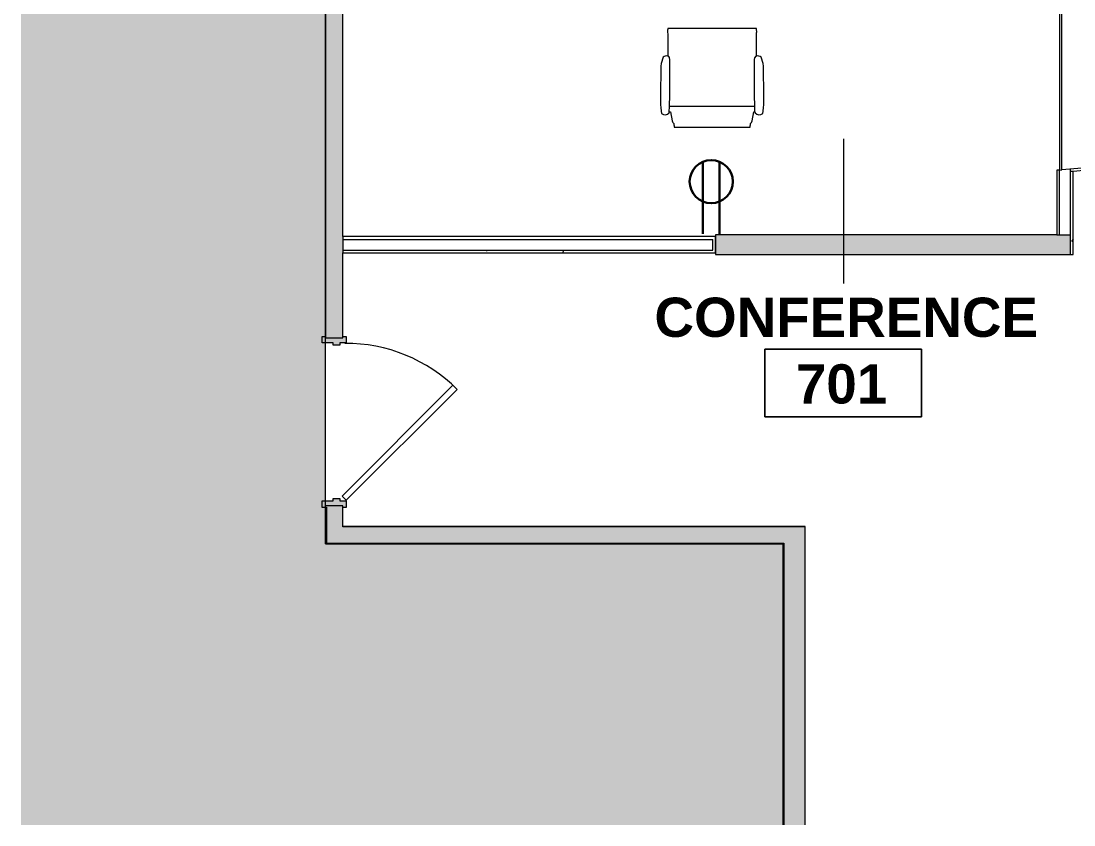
# Model space of a CAD drawing. Header units: inches. Extents: x 587 to 1284, y 1170 to 2052.
# Drawn here: x 587.2 to 828.8, y 1170.4 to 1354.9 of the extents above; entities that cross this region are included whole.
import ezdxf

# ---------------------------------------------------------------- set-up
doc = ezdxf.new("R2010")
doc.units = ezdxf.units.IN
doc.header["$MEASUREMENT"] = 0
for name, color, linetype, lineweight in [('A-ANNO-NOTE', 131, 'Continuous', 9), ('A-AREA-IDEN', 2, 'Continuous', 9), ('A-DETL', 90, 'Continuous', 9), ('A-DETL-GENF', 92, 'Continuous', 9), ('A-DOOR', 31, 'Continuous', 13), ('A-WALL', 113, 'Continuous', 13), ('A-WALL-PATT', 111, 'Continuous', 13), ('CORRIDOR', 7, 'Continuous', 9), ('I-FURN', 30, 'Continuous', 9), ('I-WALL', 2, 'Continuous', 13), ('Victor Bldg - 7th Floor_LINK_dwg', 8, 'Continuous', 9)]:
    doc.layers.add(name, color=color, linetype=linetype, lineweight=lineweight)
doc.styles.add('Swis721 Lt BT_B', font='', dxfattribs={"height": 9})
doc.styles.get('Swis721 Lt BT_B').set_extended_font_data('Swis721 Lt BT', bold=True)
pattern_1 = [(0, (0, 0), (30.72, 7.68), [1.267, -21.773, 1.267, -21.773, -122.88]), (0, (0, 0), (30.72, 7.68), [-46.08, 1.267, -44.813, 1.267, -21.773, -53.76]), (0, (0, 0), (30.72, 7.68), [-115.2, 1.267, -14.093, 1.267, -37.133]), (120, (11.52, 3.84), (-22.011075, 22.7643), [1.267, -21.773, 1.267, -21.773, -122.88]), (120, (11.52, 3.84), (-22.011075, 22.7643), [-46.08, 1.267, -44.813, 1.267, -21.773, -53.76]), (120, (11.52, 3.84), (-22.011075, 22.7643), [-115.2, 1.267, -14.093, 1.267, -37.133]), (240, (15.36, 19.2), (-8.708925, -30.4443), [1.267, -21.773, 1.267, -21.773, -122.88]), (240, (15.36, 19.2), (-8.708925, -30.4443), [-46.08, 1.267, -44.813, 1.267, -21.773, -53.76]), (240, (15.36, 19.2), (-8.708925, -30.4443), [-115.2, 1.267, -14.093, 1.267, -37.133])]

# ---------------------------------------------------------------- blocks, each defined once
blk = doc.blocks.new('Door - Single - Solid Door-6976403-Level 07  POWER _ SIGNAL')
at = {"layer": 'A-DOOR'}
h = blk.add_hatch(color=250, dxfattribs=at)
h.paths.add_polyline_path([(-15.63, 2.52), (-15.63, 1.91), (-15.26, 1.91), (-15.26, -2.09), (-15.63, -2.09), (-15.63, -2.84), (-14.13, -2.84), (-14.13, -1.34), (-13.63, -1.34), (-13.63, 0.16), (-14.13, 0.16), (-14.13, 2.66), (-15.63, 2.66), (-15.63, 2.52)], flags=0)
h.paths.add_polyline_path([(21.62, 0.16), (21.62, -1.34), (22.12, -1.34), (22.12, -2.84), (23.62, -2.84), (23.62, -2.09), (23.24, -2.09), (23.24, 1.91), (23.62, 1.91), (23.62, 2.66), (22.12, 2.66), (22.12, 0.16)], flags=0)
at = {"layer": 'A-DOOR', "color": 8, "lineweight": 20}
for p, q in [((-15.63, 2.66), (-14.13, 2.66)), ((-15.63, 1.91), (-15.63, 2.66)), ((-14.13, 2.66), (-14.13, 0.16)), ((22.12, 2.66), (23.62, 2.66)), ((22.12, 0.16), (22.12, 2.66)), ((23.62, 2.66), (23.62, 1.91)), ((-14.13, 0.16), (-13.63, 0.16)), ((-13.63, 0.16), (-13.63, -1.34)), ((21.62, 0.16), (22.12, 0.16)), ((21.62, -1.34), (21.62, 0.16)), ((-15.63, -2.84), (-15.63, -2.09)), ((-14.13, -1.34), (-14.13, -2.84)), ((-13.63, -1.34), (-14.13, -1.34)), ((-13.03, -1.87), (-14.01, -2.84)), ((12.42, -27.32), (-13.03, -1.87)), ((22.12, -1.34), (21.62, -1.34)), ((22.12, -2.84), (22.12, -1.34)), ((23.62, -2.09), (23.62, -2.84)), ((-14.13, -2.84), (-15.63, -2.84)), ((-14.01, -2.84), (11.45, -28.29)), ((23.62, -2.84), (22.12, -2.84)), ((11.45, -28.29), (12.42, -27.32))]:
    blk.add_line(p, q, dxfattribs=at)
at = {"layer": 'A-DOOR', "lineweight": 9}
blk.add_arc((-14.01, -2.84), 36, 315, 0.5, dxfattribs=at)
blk = doc.blocks.new('Victor Bldg - 7th Floor_LINK_dwg-6972240-Level 07  POWER _ SIGNAL')
at = {"layer": 'CORRIDOR'}
blk.add_line((661.06, 1238.77), (661.06, 1243.29), dxfattribs=at)
at = {"layer": 'CORRIDOR', "flags": 128}
for points in [[(657.31, 1243.29), (657.31, 1235.02), (762.27, 1235.02), (762.27, 1170.39)], [(767.14, 1170.39), (767.14, 1238.77), (661.06, 1238.77)]]:
    blk.add_lwpolyline(points, dxfattribs=at)
blk = doc.blocks.new('HermanMiller_Collection_Eames_AluminumGroup_MgmtChair - Casters Pneumatic Hgt Adj-7405497-Level 07  POWER _ SIGNAL')
at = {"layer": 'I-FURN'}
for p, q in [((-6.49, 11.73), (-7.1, 11.63)), ((-6.88, 9.85), (-6.65, 9.83)), ((-6.65, 9.83), (-6.65, 9.58)), ((-6.65, 9.83), (-5.49, 9.76)), ((-5.72, 11.8), (-6.49, 11.73)), ((-5.07, 11.83), (-5.72, 11.8)), ((-5.49, 9.76), (-2.81, 9.72)), ((-5.49, -9.76), (-5.49, 9.76)), ((-3.21, 11.88), (-5.07, 11.83)), ((3.79, 11.79), (-3.21, 11.88)), ((-2.81, 9.72), (5.28, 9.72)), ((4.38, 11.72), (3.79, 11.79)), ((5.89, 11.24), (4.38, 11.72)), ((5.28, 9.72), (5.78, 9.77)), ((12.44, -10.17), (12.44, 10.17)), ((-10.2, 8.71), (-10.2, -8.71)), ((-9.1, 9.03), (-9.36, 8.77)), ((-8.96, 9.1), (-9.1, 9.03)), ((-8.72, 9.18), (-8.96, 9.1)), ((-6.65, 9.58), (-8.72, 9.18)), ((-9.36, -8.77), (-9.1, -9.03)), ((-9.1, -9.03), (-8.72, -9.18)), ((-8.72, -9.18), (-6.65, -9.58)), ((-6.65, -9.58), (-6.65, -9.83)), ((-7.1, -11.63), (-6.49, -11.73)), ((-6.65, -9.83), (-6.88, -9.85)), ((-6.65, -9.83), (-5.49, -9.76)), ((-6.49, -11.73), (-5.72, -11.8)), ((-5.72, -11.8), (-5.07, -11.83)), ((-5.49, -9.76), (-2.81, -9.72)), ((-5.07, -11.83), (-3.21, -11.88)), ((-3.21, -11.88), (3.79, -11.79)), ((-2.81, -9.72), (5.28, -9.72)), ((3.79, -11.79), (4.38, -11.72)), ((4.38, -11.72), (5.89, -11.24)), ((5.28, -9.72), (5.78, -9.77))]:
    blk.add_line(p, q, dxfattribs=at)
for centre, radius, start, end in [((-6.03, 10.85), 1.32, 144.065, 229.935), ((5.36, 10.43), 0.781, 302.3218, 343.1534), ((5.03, 10.51), 1.12, 343.9109, 40.257), ((-6.03, -10.85), 1.32, 130.065, 215.935), ((5.36, -10.43), 0.781, 16.8466, 57.6782), ((5.03, -10.51), 1.12, 319.743, 16.0891)]:
    blk.add_arc(centre, radius, start, end, dxfattribs=at)
for points in [[(10.52, 10.17), (9.78, 10.17), (8.3, 10.18), (6.84, 10.2), (6.11, 10.2)], [(11.49, 10.21), (11.33, 10.21), (11, 10.19), (10.68, 10.17), (10.52, 10.17)], [(6.11, -10.2), (6.84, -10.2), (8.3, -10.18), (9.78, -10.17), (10.52, -10.17)], [(10.52, -10.17), (10.68, -10.17), (11, -10.19), (11.33, -10.21), (11.49, -10.21)]]:
    blk.add_open_spline(points, degree=3, dxfattribs=at)
for points, knots in [([(12.44, 10.17), (12.44, 10.17), (12.43, 10.18), (12.4, 10.19), (12.34, 10.19), (12.27, 10.2), (12.19, 10.21), (12.05, 10.21), (11.82, 10.22), (11.61, 10.22), (11.49, 10.21)], [0, 0, 0, 0, 0.090909, 0.181818, 0.272727, 0.363636, 0.454545, 0.545455, 0.727273, 1, 1, 1, 1]), ([(-9.36, 8.77), (-9.55, 8.77), (-9.82, 8.76), (-10.04, 8.74), (-10.13, 8.73), (-10.18, 8.72), (-10.2, 8.72), (-10.2, 8.71)], [0, 0, 0, 0, 0.444444, 0.666667, 0.777778, 0.888889, 1, 1, 1, 1]), ([(-10.2, -8.71), (-10.2, -8.72), (-10.18, -8.72), (-10.13, -8.73), (-10.07, -8.74), (-9.98, -8.75), (-9.88, -8.76), (-9.73, -8.76), (-9.55, -8.77), (-9.41, -8.77), (-9.36, -8.77)], [0, 0, 0, 0, 0.111111, 0.222222, 0.333333, 0.444444, 0.555556, 0.666667, 0.888889, 1, 1, 1, 1]), ([(11.49, -10.21), (11.57, -10.22), (11.74, -10.22), (12.06, -10.21), (12.36, -10.2), (12.43, -10.18), (12.44, -10.17)], [0, 0, 0, 0, 0.181818, 0.363636, 0.727273, 1, 1, 1, 1])]:
    blk.add_open_spline(points, degree=3, knots=knots, dxfattribs=at)
blk = doc.blocks.new('Room Tag - Room Name and Number-3379422-Level 07  POWER _ SIGNAL')
at = {"layer": 'A-AREA-IDEN'}
for p, q in [((-0.1881, -0.1636), (-0.1881, -0.0018)), ((-0.1881, -0.0018), (0.1869, -0.0018)), ((0.1869, -0.0018), (-0.1881, -0.0018)), ((-0.1881, -0.0018), (-0.1881, -0.1636)), ((0.1869, -0.0018), (0.1869, -0.1636)), ((0.1869, -0.1636), (0.1869, -0.0018)), ((0.1869, -0.1636), (-0.1881, -0.1636)), ((-0.1881, -0.1636), (0.1869, -0.1636))]:
    blk.add_line(p, q, dxfattribs=at)

msp = doc.modelspace()

# ---------------------------------------------------------------- hatches: boundary and pattern name
at = {"layer": 'A-DETL-GENF'}
h = msp.add_hatch(color=9, dxfattribs=at)
h.paths.add_polyline_path([(655.33, 1170.39), (762.11, 1170.39), (762.11, 1234.9), (657.09, 1234.9), (657.09, 1243.27), (656.34, 1243.27), (656.34, 1244.77), (657.09, 1244.77), (657.08, 1281.02), (656.34, 1281.02), (656.34, 1282.52), (657.09, 1282.52), (657.09, 2035.5), (587.23, 2035.5), (587.23, 1170.39), (637.87, 1170.39)], flags=0)
h.paths.add_polyline_path([(861.94, 1170.39), (861.94, 1234.5), (838, 1234.5), (838, 1170.39)], flags=0)
h.paths.add_polyline_path([(1244.44, 1170.39), (1283.88, 1170.39), (1283.88, 1199), (1269.63, 1199), (1269.63, 1191.47), (1264.62, 1191.47), (1264.62, 1199), (1248, 1199), (1248, 1191.47), (1243, 1191.47), (1243, 1216), (1103, 1216), (1103, 1191.75), (1098, 1191.75), (1098, 1215.5), (1042, 1215.5), (1042, 1170.39), (1243, 1170.39)], flags=0)
h.paths.add_polyline_path([(867.44, 1170.39), (1036, 1170.39), (1036, 1234.5), (867.44, 1234.5), (867.44, 1220.95)], flags=0)
h.paths.add_polyline_path([(1248, 1202.5), (1283.88, 1202.5), (1283.88, 1234.5), (1248, 1234.5), (1248, 1232), (1247.94, 1232), (1247.94, 1216), (1248, 1216)], flags=0)
h.paths.add_polyline_path([(1101.56, 1219.5), (1244.44, 1219.5), (1244.44, 1232), (1098, 1232), (1098, 1234.5), (1042, 1234.5), (1042, 1223.5), (1098.06, 1223.5), (1098.06, 1231.75), (1101.56, 1231.75), (1101.56, 1220)], flags=0)
h.paths.add_polyline_path([(1153.26, 1305.78), (1283.88, 1305.78), (1283.88, 1348.53), (1238.5, 1348.53), (1238.5, 1352.53), (1283.88, 1352.53), (1283.88, 1754), (1133, 1754), (1133, 1352.53), (1200, 1352.53), (1200, 1348.53), (1133, 1348.53), (1133, 1305.78)], flags=0)
h.paths.add_polyline_path([(1205.13, 1757.5), (1283.88, 1757.5), (1283.88, 1978.38), (1282.89, 1979.37), (1283.25, 1979.7), (1283.4, 1979.61), (1283.63, 1979.61), (1283.7, 1979.64), (1283.64, 1979.63), (1283.5, 1979.62), (1283.34, 1979.67), (1283.22, 1979.75), (1274.9, 1988.07), (1275.61, 1988.78), (1283.88, 1980.5), (1283.88, 1993.41), (1275.68, 1989.23), (1275.23, 1990.12), (1283.88, 1994.53), (1283.88, 2035.5), (1205, 2035.5), (1205, 1829.31), (1279, 1829.31), (1279, 1828.81), (1205, 1828.82), (1205, 1757.5)], flags=0)
h.paths.add_polyline_path([(1274.09, 1894.65), (1274.09, 1894.65), (1274.75, 1894.65)], flags=0)
h.paths.add_polyline_path([(1268.52, 1975.25), (1266.74, 1976.16), (1267.76, 1978.17), (1268.19, 1977.94), (1268.15, 1977.72), (1268.2, 1977.55), (1268.26, 1977.48), (1268.7, 1977.25), (1268.93, 1977.3), (1269.06, 1977.39), (1269.13, 1977.47), (1269.54, 1977.26), (1268.7, 1975.62)], flags=0)
h.paths.add_polyline_path([(1268.7, 1977.26), (1268.24, 1977.52), (1268.17, 1977.73), (1268.2, 1977.94), (1273.56, 1988.45), (1274.45, 1988), (1268.98, 1977.35), (1268.9, 1977.32), (1268.7, 1977.27)], flags=0)
h.paths.add_polyline_path([(1273.35, 1988.86), (1261.56, 1990.76), (1261.49, 1990.83), (1261.37, 1991.01), (1261.5, 1991.54), (1261.7, 1991.68), (1261.93, 1991.68), (1273.51, 1989.85)], flags=0)
h.paths.add_polyline_path([(1273.83, 1990.17), (1272, 2001.98), (1272.04, 2002.07), (1272.23, 2002.24), (1272.7, 2002.29), (1272.92, 2002.12), (1273, 2001.83), (1274.82, 1990.33)], flags=0)
h.paths.add_polyline_path([(1261.62, 1990.21), (1259.4, 1990.56), (1259.71, 1992.54), (1261.93, 1992.19), (1261.86, 1991.71), (1261.66, 1991.69), (1261.5, 1991.59), (1261.44, 1991.5), (1261.39, 1990.93), (1261.45, 1990.83), (1261.64, 1990.7), (1261.69, 1990.66), (1261.62, 1990.21)], flags=0)
h.paths.add_polyline_path([(1271.49, 2001.74), (1271.14, 2003.97), (1273.12, 2004.28), (1273.47, 2002.06), (1272.99, 2001.98), (1272.92, 2002.16), (1272.75, 2002.29), (1272.6, 2002.31), (1272.12, 2002.2), (1272.03, 2002.1), (1271.97, 2001.92), (1271.95, 2001.82)], flags=0)
at = {"layer": 'A-WALL-PATT', "lineweight": 9}
h = msp.add_hatch(color=7, dxfattribs=at)
h.paths.add_polyline_path([(657.09, 1234.9), (661.09, 1234.9), (661.09, 1243.65), (657.09, 1243.65)], flags=0)
h.paths.add_polyline_path([(657.09, 1282.15), (661.09, 1282.15), (661.09, 2035.43), (657.09, 2035.43), (657.09, 1283.96)], flags=0)
h = msp.add_hatch(dxfattribs=at)
h.set_pattern_fill('FP_1', color=256, style=0, pattern_type=2)
h.set_pattern_definition(pattern_1)
h.paths.add_polyline_path([(824.87, 1305.78), (825.5, 1305.78), (825.5, 1320.68), (824.87, 1320.63), (824.87, 1306.91)], flags=0)
h = msp.add_hatch(dxfattribs=at)
h.set_pattern_fill('FP_1', color=256, style=0, pattern_type=2)
h.set_pattern_definition(pattern_1)
h.paths.add_polyline_path([(828.62, 1301.28), (828.62, 1320.45), (828, 1320.4), (828, 1301.28)], flags=0)
for points in [[(828, 1301.28), (828, 1305.78), (746.53, 1305.78), (746.53, 1301.28), (761.39, 1301.28)], [(762.11, 1234.9), (767.11, 1234.9), (767.11, 1238.9), (661.09, 1238.9), (661.09, 1234.9), (761.39, 1234.9)], [(767.11, 1170.39), (767.11, 1234.9), (762.11, 1234.9), (762.11, 1170.39)]]:
    msp.add_hatch(color=7, dxfattribs=at).paths.add_polyline_path(points, flags=0)
h = msp.add_hatch(dxfattribs=at)
h.set_pattern_fill('FP_1', color=256, style=0, pattern_type=2)
h.set_pattern_definition(pattern_1)
h.paths.add_polyline_path([(745.97, 1301.66), (746.53, 1301.66), (746.53, 1302.28), (661.09, 1302.28), (661.09, 1301.66), (674.31, 1301.66)], flags=0)

# ---------------------------------------------------------------- linework, layer by layer
at = {"layer": 'A-ANNO-NOTE', "lineweight": 30}
for p, q in [((743.67, 1306.06), (743.67, 1322.59)), ((743.67, 1306.06), (743.67, 1322.59)), ((747.5, 1306.06), (747.5, 1322.59))]:
    msp.add_line(p, q, dxfattribs=at)
msp.add_circle((745.59, 1318.02), 4.95, dxfattribs=at)
at = {"layer": 'A-AREA-IDEN'}
msp.add_line((775.93, 1327.86), (775.93, 1294.65), dxfattribs=at)
at = {"layer": 'A-DETL'}
for p, q in [((657.09, 1234.9), (657.09, 2035.5)), ((762.11, 1234.9), (657.09, 1234.9)), ((762.11, 1170.39), (762.11, 1234.9))]:
    msp.add_line(p, q, dxfattribs=at)
at = {"layer": 'A-WALL', "color": 8, "lineweight": 20}
for p, q in [((657.09, 2035.43), (657.09, 1282.15)), ((661.09, 1305.41), (661.09, 1535.38)), ((824.87, 1305.78), (746.53, 1305.78)), ((746.53, 1305.78), (746.53, 1301.28)), ((828.62, 1301.28), (828.62, 1305.78)), ((661.09, 1282.15), (661.09, 1301.66)), ((746.53, 1301.28), (828.62, 1301.28)), ((657.09, 1282.15), (661.09, 1282.15)), ((661.09, 1243.65), (657.09, 1243.65)), ((657.09, 1243.65), (657.09, 1234.9)), ((661.09, 1238.9), (661.09, 1243.65)), ((767.11, 1238.9), (661.09, 1238.9)), ((767.11, 1234.9), (767.11, 1238.9)), ((657.09, 1234.9), (762.11, 1234.9))]:
    msp.add_line(p, q, dxfattribs=at)
at = {"layer": 'A-WALL'}
for p, q in [((825.5, 1320.68), (826, 1320.72)), ((825.5, 1305.78), (825.5, 1320.68)), ((828, 1301.28), (828, 1320.9)), ((828, 1320.4), (828.62, 1320.45)), ((661.09, 1305.41), (661.09, 1301.66)), ((661.09, 1304.78), (745.97, 1304.78)), ((745.97, 1302.28), (745.97, 1304.78)), ((824.87, 1305.78), (828, 1305.78)), ((661.09, 1302.28), (745.97, 1302.28))]:
    msp.add_line(p, q, dxfattribs=at)
at = {"layer": 'I-WALL'}
for p, q in [((825.5, 1491.25), (825.5, 1320.68)), ((826, 1320.72), (826, 1491.25)), ((928.73, 1329.71), (826, 1320.72)), ((828.62, 1320.45), (928.78, 1329.21)), ((825.5, 1320.68), (824.87, 1320.63)), ((824.87, 1320.63), (824.87, 1305.78)), ((828.62, 1305.78), (828.62, 1320.45)), ((746.59, 1305.41), (661.09, 1305.41)), ((746.59, 1301.66), (746.59, 1305.41)), ((661.09, 1301.66), (746.59, 1301.66))]:
    msp.add_line(p, q, dxfattribs=at)
at = {"layer": 'I-WALL', "color": 8, "lineweight": 20}
for p, q in [((762.11, 1234.9), (762.11, 1170.39)), ((767.11, 1170.39), (767.11, 1234.9))]:
    msp.add_line(p, q, dxfattribs=at)

# ---------------------------------------------------------------- block references
at = {"layer": 'A-AREA-IDEN', "xscale": 95.99999999999994, "yscale": 95.99999999999994, "zscale": 95.99999999999994}
msp.add_blockref('Room Tag - Room Name and Number-3379422-Level 07  POWER _ SIGNAL', (775.92, 1279.72), dxfattribs=at)
at = {"layer": 'A-DOOR', "rotation": 89.99999999999991}
msp.add_blockref('Door - Single - Solid Door-6976403-Level 07  POWER _ SIGNAL', (659, 1258.9), dxfattribs=at)
at = {"layer": 'I-FURN', "rotation": 89.99999999999984}
msp.add_blockref('HermanMiller_Collection_Eames_AluminumGroup_MgmtChair - Casters Pneumatic Hgt Adj-7405497-Level 07  POWER _ SIGNAL', (745.8, 1340.72), dxfattribs=at)
at = {"layer": 'Victor Bldg - 7th Floor_LINK_dwg', "color": 7}
msp.add_blockref('Victor Bldg - 7th Floor_LINK_dwg-6972240-Level 07  POWER _ SIGNAL', (0, 0), dxfattribs=at)

# ---------------------------------------------------------------- texts
at = {"layer": 'A-AREA-IDEN', "char_height": 9, "attachment_point": 1, "style": 'Swis721 Lt BT_B'}
for s, insert, width in [('CONFERENCE', (732.56, 1291.4), 104.838), ('701', (765, 1276.1), 25.452)]:
    msp.add_mtext(s, dxfattribs=dict(at, insert=insert, width=width))

doc.saveas('drawing.dxf')
